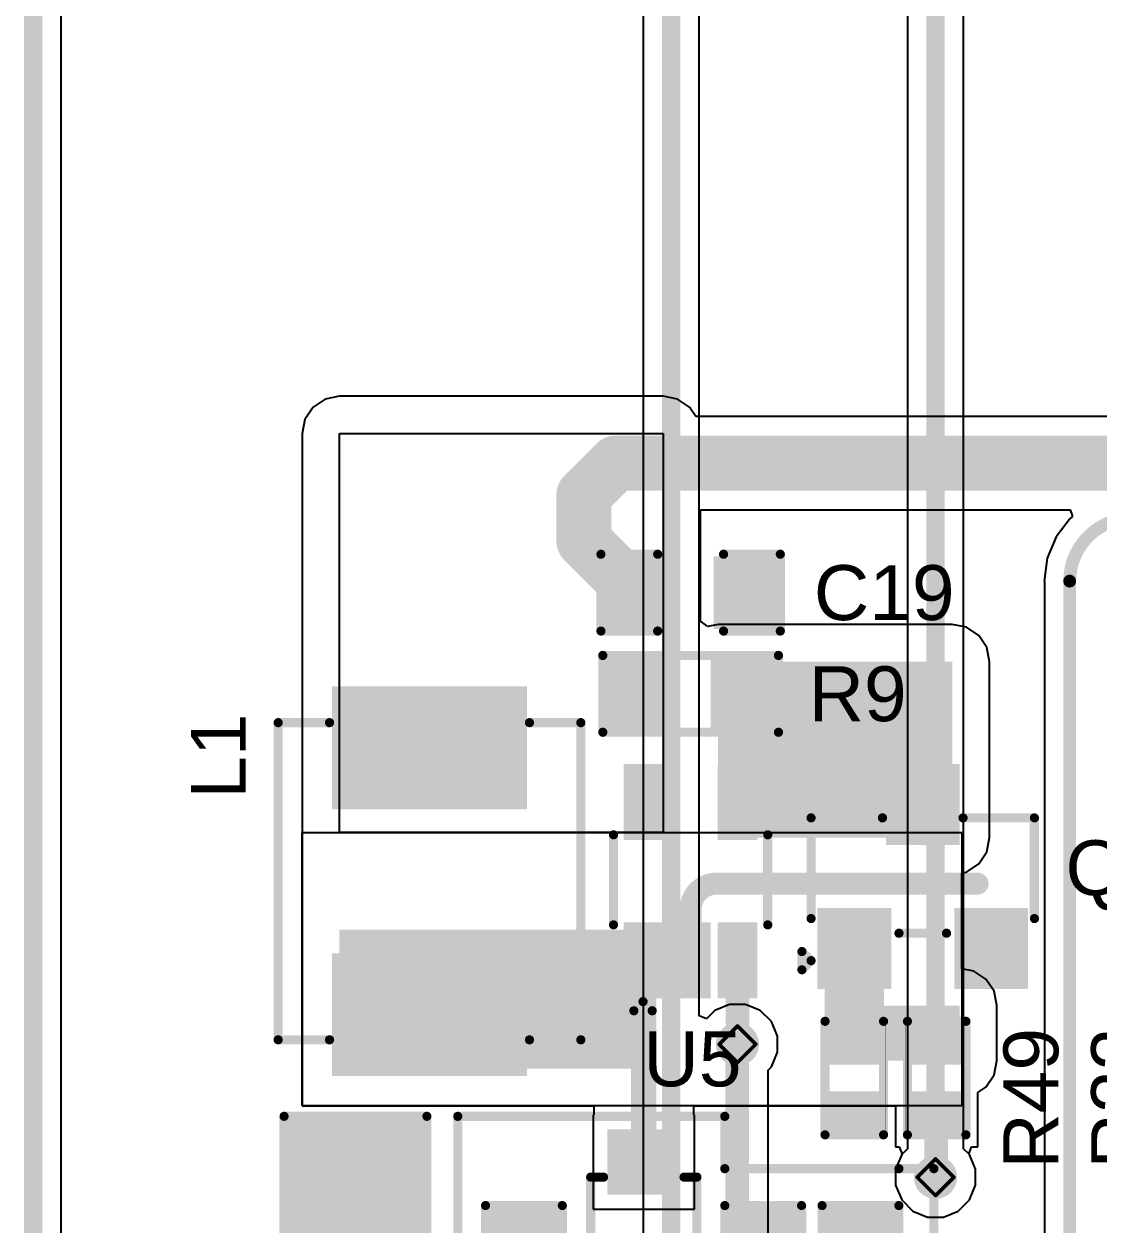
# Model space of a CAD drawing. Header units: inches. Extents: x -14 to 270, y -5 to 115.
# Drawn here: x -4.1 to 10.81, y 7.16 to 23.82 of the extents above; entities that cross this region are included whole.
import ezdxf

# ---------------------------------------------------------------- set-up
doc = ezdxf.new("R2010")
doc.units = ezdxf.units.IN
for name, color, linetype in [('Board Outline', 216, 'Continuous'), ('Bottom Layer', 5, 'Continuous'), ('Drill Drawing', 1, 'Continuous'), ('Top Layer', 1, 'Continuous'), ('Top Overlay', 2, 'Continuous'), ('Top Paste', 8, 'Continuous'), ('Top Solder', 216, 'Continuous'), ('Via Holes', 16, 'Continuous')]:
    doc.layers.add(name, color=color, linetype=linetype)
doc.styles.add('Arial', font='', dxfattribs={"height": 0.2})
doc.styles.get('Arial').set_extended_font_data('Arial')

# ---------------------------------------------------------------- blocks, each defined once
blk = doc.blocks.new('SC70_5_9')
at = {"layer": 'Top Layer'}
for points in [[(-1.525, 0.825), (-0.675, 0.825), (-0.675, 0.475), (-1.525, 0.475)], [(0.675, 0.825), (1.525, 0.825), (1.525, 0.475), (0.675, 0.475)], [(-1.525, 0.175), (-0.675, 0.175), (-0.675, -0.175), (-1.525, -0.175)], [(-1.525, -0.475), (-0.675, -0.475), (-0.675, -0.825), (-1.525, -0.825)], [(0.675, -0.475), (1.525, -0.475), (1.525, -0.825), (0.675, -0.825)]]:
    blk.add_hatch(color=1, dxfattribs=at).paths.add_polyline_path(points)
at = {"layer": 'Top Paste'}
for points in [[(-1.525, 0.825), (-0.675, 0.825), (-0.675, 0.475), (-1.525, 0.475)], [(0.675, 0.825), (1.525, 0.825), (1.525, 0.475), (0.675, 0.475)], [(-1.525, 0.175), (-0.675, 0.175), (-0.675, -0.175), (-1.525, -0.175)], [(-1.525, -0.475), (-0.675, -0.475), (-0.675, -0.825), (-1.525, -0.825)], [(0.675, -0.475), (1.525, -0.475), (1.525, -0.825), (0.675, -0.825)]]:
    blk.add_hatch(color=8, dxfattribs=at).paths.add_polyline_path(points)
at = {"layer": 'Top Solder'}
for points in [[(-1.627, 0.927), (-0.573, 0.927), (-0.573, 0.373), (-1.627, 0.373)], [(0.573, 0.927), (1.627, 0.927), (1.627, 0.373), (0.573, 0.373)], [(-1.627, 0.277), (-0.573, 0.277), (-0.573, -0.277), (-1.627, -0.277)], [(-1.627, -0.373), (-0.573, -0.373), (-0.573, -0.927), (-1.627, -0.927)], [(0.573, -0.373), (1.627, -0.373), (1.627, -0.927), (0.573, -0.927)]]:
    blk.add_hatch(color=216, dxfattribs=at).paths.add_polyline_path(points)
at = {"layer": 'Top Overlay'}
for points in [[(-0.606, 1.07, 0.127, 0.127, 0), (0.644, 1.07, 0.127, 0.127, 0)], [(-1.798, 0.787, 0.127, 0.127, 0), (-1.671, 0.66, 0.127, 0.127, 0)], [(-1.798, 0.787, 0.127, 0.127, 0), (-1.798, 0.533, 0.127, 0.127, 0)], [(-1.671, 0.66, 0.127, 0.127, 0), (-1.798, 0.533, 0.127, 0.127, 0)], [(-0.606, -1.07, 0.127, 0.127, 0), (0.644, -1.07, 0.127, 0.127, 0)]]:
    blk.add_lwpolyline(points, format="xyseb", dxfattribs=at)
for points in [[(-0.638, 1.07, 0.0635, 0.0635, 1), (-0.575, 1.07, 0.0635, 0.0635, 1)], [(0.612, 1.07, 0.0635, 0.0635, 1), (0.675, 1.07, 0.0635, 0.0635, 1)], [(-1.83, 0.787, 0.0635, 0.0635, 1), (-1.766, 0.787, 0.0635, 0.0635, 1)], [(-1.83, 0.787, 0.0635, 0.0635, 1), (-1.766, 0.787, 0.0635, 0.0635, 1)], [(-1.703, 0.66, 0.0635, 0.0635, 1), (-1.639, 0.66, 0.0635, 0.0635, 1)], [(-1.703, 0.66, 0.0635, 0.0635, 1), (-1.639, 0.66, 0.0635, 0.0635, 1)], [(-1.83, 0.533, 0.0635, 0.0635, 1), (-1.766, 0.533, 0.0635, 0.0635, 1)], [(-1.83, 0.533, 0.0635, 0.0635, 1), (-1.766, 0.533, 0.0635, 0.0635, 1)], [(-0.638, -1.07, 0.0635, 0.0635, 1), (-0.575, -1.07, 0.0635, 0.0635, 1)], [(0.612, -1.07, 0.0635, 0.0635, 1), (0.675, -1.07, 0.0635, 0.0635, 1)]]:
    blk.add_lwpolyline(points, format="xyseb", close=True, dxfattribs=at)
blk = doc.blocks.new('R___0402_13')
at = {"layer": 'Top Layer'}
for points in [[(-0.699, -0.318), (-0.699, 0.318), (-0.241, 0.318), (-0.241, -0.318)], [(0.241, -0.318), (0.241, 0.318), (0.698, 0.318), (0.698, -0.318)]]:
    blk.add_hatch(color=1, dxfattribs=at).paths.add_polyline_path(points)
at = {"layer": 'Top Paste'}
for points in [[(-0.699, -0.318), (-0.699, 0.318), (-0.241, 0.318), (-0.241, -0.318)], [(0.241, -0.318), (0.241, 0.318), (0.698, 0.318), (0.698, -0.318)]]:
    blk.add_hatch(color=8, dxfattribs=at).paths.add_polyline_path(points)
at = {"layer": 'Top Solder'}
for points in [[(-0.754, -0.373), (-0.754, 0.373), (-0.186, 0.373), (-0.186, -0.373)], [(0.186, -0.373), (0.186, 0.373), (0.753, 0.373), (0.753, -0.373)]]:
    blk.add_hatch(color=216, dxfattribs=at).paths.add_polyline_path(points)
at = {"layer": 'Top Overlay'}
for points in [[(-0.787, 0.406, 0.127, 0.127, 0), (-0.787, -0.406, 0.127, 0.127, 0)], [(-0.787, 0.406, 0.127, 0.127, 0), (0.787, 0.406, 0.127, 0.127, 0)], [(0.787, 0.406, 0.127, 0.127, 0), (0.787, -0.406, 0.127, 0.127, 0)], [(0.787, -0.406, 0.127, 0.127, 0), (-0.787, -0.406, 0.127, 0.127, 0)], [(-0.813, -0.432, 0.00323, 0.00323, 0), (0.813, -0.432, 0.00323, 0.00323, 0)]]:
    blk.add_lwpolyline(points, format="xyseb", dxfattribs=at)
for points in [[(-0.819, 0.406, 0.0635, 0.0635, 1), (-0.756, 0.406, 0.0635, 0.0635, 1)], [(-0.819, 0.406, 0.0635, 0.0635, 1), (-0.756, 0.406, 0.0635, 0.0635, 1)], [(0.756, 0.406, 0.0635, 0.0635, 1), (0.819, 0.406, 0.0635, 0.0635, 1)], [(0.756, 0.406, 0.0635, 0.0635, 1), (0.819, 0.406, 0.0635, 0.0635, 1)], [(-0.819, -0.406, 0.0635, 0.0635, 1), (-0.756, -0.406, 0.0635, 0.0635, 1)], [(-0.819, -0.406, 0.0635, 0.0635, 1), (-0.756, -0.406, 0.0635, 0.0635, 1)], [(-0.814, -0.432, 0.00161, 0.00161, 1), (-0.812, -0.432, 0.00161, 0.00161, 1)], [(0.756, -0.406, 0.0635, 0.0635, 1), (0.819, -0.406, 0.0635, 0.0635, 1)], [(0.756, -0.406, 0.0635, 0.0635, 1), (0.819, -0.406, 0.0635, 0.0635, 1)], [(0.812, -0.432, 0.00161, 0.00161, 1), (0.814, -0.432, 0.00161, 0.00161, 1)]]:
    blk.add_lwpolyline(points, format="xyseb", close=True, dxfattribs=at)
blk = doc.blocks.new('MWSA0402S_4R7MT_33')
at = {"layer": 'Top Layer'}
for points in [[(-2.6, 1.25), (-1.1, 1.25), (-1.1, -1.25), (-2.6, -1.25)], [(1.1, 1.25), (2.6, 1.25), (2.6, -1.25), (1.1, -1.25)]]:
    blk.add_hatch(color=1, dxfattribs=at).paths.add_polyline_path(points)
at = {"layer": 'Top Paste'}
for points in [[(-2.6, 1.25), (-1.1, 1.25), (-1.1, -1.25), (-2.6, -1.25)], [(1.1, 1.25), (2.6, 1.25), (2.6, -1.25), (1.1, -1.25)]]:
    blk.add_hatch(color=8, dxfattribs=at).paths.add_polyline_path(points)
at = {"layer": 'Top Solder'}
for points in [[(-2.702, 1.352), (-0.998, 1.352), (-0.998, -1.352), (-2.702, -1.352)], [(0.998, 1.352), (2.702, 1.352), (2.702, -1.352), (0.998, -1.352)]]:
    blk.add_hatch(color=216, dxfattribs=at).paths.add_polyline_path(points)
at = {"layer": 'Top Overlay'}
for points in [[(-2.2, 1.387, 0.127, 0.127, 0), (-2.2, 2.1, 0.127, 0.127, 0)], [(2.2, 2.1, 0.127, 0.127, 0), (-2.2, 2.1, 0.127, 0.127, 0)], [(2.2, 1.387, 0.127, 0.127, 0), (2.2, 2.1, 0.127, 0.127, 0)], [(-2.2, -2.1, 0.127, 0.127, 0), (-2.2, -1.387, 0.127, 0.127, 0)], [(2.2, -2.1, 0.127, 0.127, 0), (2.2, -1.387, 0.127, 0.127, 0)], [(2.2, -2.1, 0.127, 0.127, 0), (-2.2, -2.1, 0.127, 0.127, 0)]]:
    blk.add_lwpolyline(points, format="xyseb", dxfattribs=at)
for points in [[(-2.232, 2.1, 0.0635, 0.0635, 1), (-2.168, 2.1, 0.0635, 0.0635, 1)], [(-2.232, 2.1, 0.0635, 0.0635, 1), (-2.168, 2.1, 0.0635, 0.0635, 1)], [(2.168, 2.1, 0.0635, 0.0635, 1), (2.232, 2.1, 0.0635, 0.0635, 1)], [(2.168, 2.1, 0.0635, 0.0635, 1), (2.232, 2.1, 0.0635, 0.0635, 1)], [(-2.232, 1.387, 0.0635, 0.0635, 1), (-2.168, 1.387, 0.0635, 0.0635, 1)], [(2.168, 1.387, 0.0635, 0.0635, 1), (2.232, 1.387, 0.0635, 0.0635, 1)], [(-2.232, -1.387, 0.0635, 0.0635, 1), (-2.168, -1.387, 0.0635, 0.0635, 1)], [(2.168, -1.387, 0.0635, 0.0635, 1), (2.232, -1.387, 0.0635, 0.0635, 1)], [(-2.232, -2.1, 0.0635, 0.0635, 1), (-2.168, -2.1, 0.0635, 0.0635, 1)], [(-2.232, -2.1, 0.0635, 0.0635, 1), (-2.168, -2.1, 0.0635, 0.0635, 1)], [(2.168, -2.1, 0.0635, 0.0635, 1), (2.232, -2.1, 0.0635, 0.0635, 1)], [(2.168, -2.1, 0.0635, 0.0635, 1), (2.232, -2.1, 0.0635, 0.0635, 1)]]:
    blk.add_lwpolyline(points, format="xyseb", close=True, dxfattribs=at)
blk = doc.blocks.new('SOD_323_34')
at = {"layer": 'Top Layer'}
for points in [[(-0.75, -0.45), (-1.55, -0.45), (-1.55, 0.45), (-0.75, 0.45)], [(1.55, -0.45), (0.75, -0.45), (0.75, 0.45), (1.55, 0.45)]]:
    blk.add_hatch(color=1, dxfattribs=at).paths.add_polyline_path(points)
at = {"layer": 'Top Overlay'}
for points in [[(-2.008, 0.483), (-0.916, 0.483), (-0.916, 0.787), (-2.008, 0.787)], [(-2.007, -0.509), (-1.575, -0.509), (-1.575, 0.507), (-2.007, 0.507)], [(-2.008, -0.787), (-0.916, -0.787), (-0.916, -0.483), (-2.008, -0.483)]]:
    blk.add_hatch(color=2, dxfattribs=at).paths.add_polyline_path(points)
at = {"layer": 'Top Paste'}
for points in [[(-0.75, -0.45), (-1.55, -0.45), (-1.55, 0.45), (-0.75, 0.45)], [(1.55, -0.45), (0.75, -0.45), (0.75, 0.45), (1.55, 0.45)]]:
    blk.add_hatch(color=8, dxfattribs=at).paths.add_polyline_path(points)
at = {"layer": 'Top Solder'}
for points in [[(-0.695, -0.505), (-1.605, -0.505), (-1.605, 0.505), (-0.695, 0.505)], [(1.605, -0.505), (0.695, -0.505), (0.695, 0.505), (1.605, 0.505)]]:
    blk.add_hatch(color=216, dxfattribs=at).paths.add_polyline_path(points)
at = {"layer": 'Top Overlay'}
for points in [[(-0.914, 0.737, 0.127, 0.127, 0), (0.94, 0.737, 0.127, 0.127, 0)], [(0.94, 0.737, 0.127, 0.127, 0), (0.94, 0.559, 0.127, 0.127, 0)], [(0.94, -0.559, 0.127, 0.127, 0), (0.94, -0.737, 0.127, 0.127, 0)], [(0.94, -0.737, 0.127, 0.127, 0), (-0.914, -0.737, 0.127, 0.127, 0)]]:
    blk.add_lwpolyline(points, format="xyseb", dxfattribs=at)
for points in [[(-0.946, 0.737, 0.0635, 0.0635, 1), (-0.883, 0.737, 0.0635, 0.0635, 1)], [(0.908, 0.737, 0.0635, 0.0635, 1), (0.972, 0.737, 0.0635, 0.0635, 1)], [(0.908, 0.737, 0.0635, 0.0635, 1), (0.972, 0.737, 0.0635, 0.0635, 1)], [(0.908, 0.559, 0.0635, 0.0635, 1), (0.972, 0.559, 0.0635, 0.0635, 1)], [(0.908, -0.559, 0.0635, 0.0635, 1), (0.972, -0.559, 0.0635, 0.0635, 1)], [(-0.946, -0.737, 0.0635, 0.0635, 1), (-0.883, -0.737, 0.0635, 0.0635, 1)], [(0.908, -0.737, 0.0635, 0.0635, 1), (0.972, -0.737, 0.0635, 0.0635, 1)], [(0.908, -0.737, 0.0635, 0.0635, 1), (0.972, -0.737, 0.0635, 0.0635, 1)]]:
    blk.add_lwpolyline(points, format="xyseb", close=True, dxfattribs=at)
blk = doc.blocks.new('C___0603_41')
at = {"layer": 'Top Layer'}
for points in [[(-0.381, 0.445), (-0.381, -0.445), (-1.143, -0.445), (-1.143, 0.445)], [(1.143, 0.445), (1.143, -0.445), (0.381, -0.445), (0.381, 0.445)]]:
    blk.add_hatch(color=1, dxfattribs=at).paths.add_polyline_path(points)
at = {"layer": 'Top Paste'}
for points in [[(-0.381, 0.445), (-0.381, -0.445), (-1.143, -0.445), (-1.143, 0.445)], [(1.143, 0.445), (1.143, -0.445), (0.381, -0.445), (0.381, 0.445)]]:
    blk.add_hatch(color=8, dxfattribs=at).paths.add_polyline_path(points)
at = {"layer": 'Top Solder'}
for points in [[(-0.321, 0.504), (-0.321, -0.504), (-1.203, -0.504), (-1.203, 0.504)], [(1.203, 0.504), (1.203, -0.504), (0.321, -0.504), (0.321, 0.504)]]:
    blk.add_hatch(color=216, dxfattribs=at).paths.add_polyline_path(points)
at = {"layer": 'Top Overlay'}
for points in [[(-1.245, -0.533, 0.127, 0.127, 0), (-1.245, 0.533, 0.127, 0.127, 0)], [(-0.457, 0.533, 0.127, 0.127, 0), (-1.245, 0.533, 0.127, 0.127, 0)], [(1.245, 0.533, 0.127, 0.127, 0), (0.457, 0.533, 0.127, 0.127, 0)], [(1.245, -0.533, 0.127, 0.127, 0), (1.245, 0.533, 0.127, 0.127, 0)], [(-0.457, -0.533, 0.127, 0.127, 0), (-1.245, -0.533, 0.127, 0.127, 0)], [(1.245, -0.533, 0.127, 0.127, 0), (0.457, -0.533, 0.127, 0.127, 0)]]:
    blk.add_lwpolyline(points, format="xyseb", dxfattribs=at)
for points in [[(-1.276, 0.533, 0.0635, 0.0635, 1), (-1.213, 0.533, 0.0635, 0.0635, 1)], [(-1.276, 0.533, 0.0635, 0.0635, 1), (-1.213, 0.533, 0.0635, 0.0635, 1)], [(-0.489, 0.533, 0.0635, 0.0635, 1), (-0.425, 0.533, 0.0635, 0.0635, 1)], [(0.425, 0.533, 0.0635, 0.0635, 1), (0.489, 0.533, 0.0635, 0.0635, 1)], [(1.213, 0.533, 0.0635, 0.0635, 1), (1.276, 0.533, 0.0635, 0.0635, 1)], [(1.213, 0.533, 0.0635, 0.0635, 1), (1.276, 0.533, 0.0635, 0.0635, 1)], [(-1.276, -0.533, 0.0635, 0.0635, 1), (-1.213, -0.533, 0.0635, 0.0635, 1)], [(-1.276, -0.533, 0.0635, 0.0635, 1), (-1.213, -0.533, 0.0635, 0.0635, 1)], [(-0.489, -0.533, 0.0635, 0.0635, 1), (-0.425, -0.533, 0.0635, 0.0635, 1)], [(0.425, -0.533, 0.0635, 0.0635, 1), (0.489, -0.533, 0.0635, 0.0635, 1)], [(1.213, -0.533, 0.0635, 0.0635, 1), (1.276, -0.533, 0.0635, 0.0635, 1)], [(1.213, -0.533, 0.0635, 0.0635, 1), (1.276, -0.533, 0.0635, 0.0635, 1)]]:
    blk.add_lwpolyline(points, format="xyseb", close=True, dxfattribs=at)
blk = doc.blocks.new('C___0603_42')
at = {"layer": 'Top Layer'}
for points in [[(-0.381, 0.445), (-0.381, -0.445), (-1.143, -0.445), (-1.143, 0.445)], [(1.143, 0.445), (1.143, -0.445), (0.381, -0.445), (0.381, 0.445)]]:
    blk.add_hatch(color=1, dxfattribs=at).paths.add_polyline_path(points)
at = {"layer": 'Top Paste'}
for points in [[(-0.381, 0.445), (-0.381, -0.445), (-1.143, -0.445), (-1.143, 0.445)], [(1.143, 0.445), (1.143, -0.445), (0.381, -0.445), (0.381, 0.445)]]:
    blk.add_hatch(color=8, dxfattribs=at).paths.add_polyline_path(points)
at = {"layer": 'Top Solder'}
for points in [[(-0.321, 0.504), (-0.321, -0.504), (-1.203, -0.504), (-1.203, 0.504)], [(1.203, 0.504), (1.203, -0.504), (0.321, -0.504), (0.321, 0.504)]]:
    blk.add_hatch(color=216, dxfattribs=at).paths.add_polyline_path(points)
at = {"layer": 'Top Overlay'}
for points in [[(-1.245, 0.533, 0.127, 0.127, 0), (-1.245, -0.533, 0.127, 0.127, 0)], [(-0.457, 0.533, 0.127, 0.127, 0), (-1.245, 0.533, 0.127, 0.127, 0)], [(1.245, 0.533, 0.127, 0.127, 0), (0.457, 0.533, 0.127, 0.127, 0)], [(1.245, 0.533, 0.127, 0.127, 0), (1.245, -0.533, 0.127, 0.127, 0)], [(-0.457, -0.533, 0.127, 0.127, 0), (-1.245, -0.533, 0.127, 0.127, 0)], [(1.245, -0.533, 0.127, 0.127, 0), (0.457, -0.533, 0.127, 0.127, 0)]]:
    blk.add_lwpolyline(points, format="xyseb", dxfattribs=at)
for points in [[(-1.276, 0.533, 0.0635, 0.0635, 1), (-1.213, 0.533, 0.0635, 0.0635, 1)], [(-1.276, 0.533, 0.0635, 0.0635, 1), (-1.213, 0.533, 0.0635, 0.0635, 1)], [(-0.489, 0.533, 0.0635, 0.0635, 1), (-0.425, 0.533, 0.0635, 0.0635, 1)], [(0.425, 0.533, 0.0635, 0.0635, 1), (0.489, 0.533, 0.0635, 0.0635, 1)], [(1.213, 0.533, 0.0635, 0.0635, 1), (1.276, 0.533, 0.0635, 0.0635, 1)], [(1.213, 0.533, 0.0635, 0.0635, 1), (1.276, 0.533, 0.0635, 0.0635, 1)], [(-1.276, -0.533, 0.0635, 0.0635, 1), (-1.213, -0.533, 0.0635, 0.0635, 1)], [(-1.276, -0.533, 0.0635, 0.0635, 1), (-1.213, -0.533, 0.0635, 0.0635, 1)], [(-0.489, -0.533, 0.0635, 0.0635, 1), (-0.425, -0.533, 0.0635, 0.0635, 1)], [(0.425, -0.533, 0.0635, 0.0635, 1), (0.489, -0.533, 0.0635, 0.0635, 1)], [(1.213, -0.533, 0.0635, 0.0635, 1), (1.276, -0.533, 0.0635, 0.0635, 1)], [(1.213, -0.533, 0.0635, 0.0635, 1), (1.276, -0.533, 0.0635, 0.0635, 1)]]:
    blk.add_lwpolyline(points, format="xyseb", close=True, dxfattribs=at)
blk = doc.blocks.new('C___0603_43')
at = {"layer": 'Top Layer'}
for points in [[(-0.381, 0.445), (-0.381, -0.445), (-1.143, -0.445), (-1.143, 0.445)], [(1.143, 0.445), (1.143, -0.445), (0.381, -0.445), (0.381, 0.445)]]:
    blk.add_hatch(color=1, dxfattribs=at).paths.add_polyline_path(points)
at = {"layer": 'Top Paste'}
for points in [[(-0.381, 0.445), (-0.381, -0.445), (-1.143, -0.445), (-1.143, 0.445)], [(1.143, 0.445), (1.143, -0.445), (0.381, -0.445), (0.381, 0.445)]]:
    blk.add_hatch(color=8, dxfattribs=at).paths.add_polyline_path(points)
at = {"layer": 'Top Solder'}
for points in [[(-0.321, 0.504), (-0.321, -0.504), (-1.203, -0.504), (-1.203, 0.504)], [(1.203, 0.504), (1.203, -0.504), (0.321, -0.504), (0.321, 0.504)]]:
    blk.add_hatch(color=216, dxfattribs=at).paths.add_polyline_path(points)
at = {"layer": 'Top Overlay'}
for points in [[(-0.457, 0.533, 0.127, 0.127, 0), (-1.245, 0.533, 0.127, 0.127, 0)], [(-1.245, -0.533, 0.127, 0.127, 0), (-1.245, 0.533, 0.127, 0.127, 0)], [(1.245, 0.533, 0.127, 0.127, 0), (0.457, 0.533, 0.127, 0.127, 0)], [(1.245, -0.533, 0.127, 0.127, 0), (1.245, 0.533, 0.127, 0.127, 0)], [(-0.457, -0.533, 0.127, 0.127, 0), (-1.245, -0.533, 0.127, 0.127, 0)], [(1.245, -0.533, 0.127, 0.127, 0), (0.457, -0.533, 0.127, 0.127, 0)]]:
    blk.add_lwpolyline(points, format="xyseb", dxfattribs=at)
for points in [[(-1.276, 0.533, 0.0635, 0.0635, 1), (-1.213, 0.533, 0.0635, 0.0635, 1)], [(-1.276, 0.533, 0.0635, 0.0635, 1), (-1.213, 0.533, 0.0635, 0.0635, 1)], [(-0.489, 0.533, 0.0635, 0.0635, 1), (-0.425, 0.533, 0.0635, 0.0635, 1)], [(0.425, 0.533, 0.0635, 0.0635, 1), (0.489, 0.533, 0.0635, 0.0635, 1)], [(1.213, 0.533, 0.0635, 0.0635, 1), (1.276, 0.533, 0.0635, 0.0635, 1)], [(1.213, 0.533, 0.0635, 0.0635, 1), (1.276, 0.533, 0.0635, 0.0635, 1)], [(-1.276, -0.533, 0.0635, 0.0635, 1), (-1.213, -0.533, 0.0635, 0.0635, 1)], [(-1.276, -0.533, 0.0635, 0.0635, 1), (-1.213, -0.533, 0.0635, 0.0635, 1)], [(-0.489, -0.533, 0.0635, 0.0635, 1), (-0.425, -0.533, 0.0635, 0.0635, 1)], [(0.425, -0.533, 0.0635, 0.0635, 1), (0.489, -0.533, 0.0635, 0.0635, 1)], [(1.213, -0.533, 0.0635, 0.0635, 1), (1.276, -0.533, 0.0635, 0.0635, 1)], [(1.213, -0.533, 0.0635, 0.0635, 1), (1.276, -0.533, 0.0635, 0.0635, 1)]]:
    blk.add_lwpolyline(points, format="xyseb", close=True, dxfattribs=at)
blk = doc.blocks.new('C___0603_44')
at = {"layer": 'Top Layer'}
for points in [[(-0.381, 0.445), (-0.381, -0.445), (-1.143, -0.445), (-1.143, 0.445)], [(1.143, 0.445), (1.143, -0.445), (0.381, -0.445), (0.381, 0.445)]]:
    blk.add_hatch(color=1, dxfattribs=at).paths.add_polyline_path(points)
at = {"layer": 'Top Paste'}
for points in [[(-0.381, 0.445), (-0.381, -0.445), (-1.143, -0.445), (-1.143, 0.445)], [(1.143, 0.445), (1.143, -0.445), (0.381, -0.445), (0.381, 0.445)]]:
    blk.add_hatch(color=8, dxfattribs=at).paths.add_polyline_path(points)
at = {"layer": 'Top Solder'}
for points in [[(-0.321, 0.504), (-0.321, -0.504), (-1.203, -0.504), (-1.203, 0.504)], [(1.203, 0.504), (1.203, -0.504), (0.321, -0.504), (0.321, 0.504)]]:
    blk.add_hatch(color=216, dxfattribs=at).paths.add_polyline_path(points)
at = {"layer": 'Top Overlay'}
for points in [[(-1.245, -0.533, 0.127, 0.127, 0), (-1.245, 0.533, 0.127, 0.127, 0)], [(-0.457, 0.533, 0.127, 0.127, 0), (-1.245, 0.533, 0.127, 0.127, 0)], [(1.245, 0.533, 0.127, 0.127, 0), (0.457, 0.533, 0.127, 0.127, 0)], [(1.245, -0.533, 0.127, 0.127, 0), (1.245, 0.533, 0.127, 0.127, 0)], [(-0.457, -0.533, 0.127, 0.127, 0), (-1.245, -0.533, 0.127, 0.127, 0)], [(1.245, -0.533, 0.127, 0.127, 0), (0.457, -0.533, 0.127, 0.127, 0)]]:
    blk.add_lwpolyline(points, format="xyseb", dxfattribs=at)
for points in [[(-1.276, 0.533, 0.0635, 0.0635, 1), (-1.213, 0.533, 0.0635, 0.0635, 1)], [(-1.276, 0.533, 0.0635, 0.0635, 1), (-1.213, 0.533, 0.0635, 0.0635, 1)], [(-0.489, 0.533, 0.0635, 0.0635, 1), (-0.425, 0.533, 0.0635, 0.0635, 1)], [(0.425, 0.533, 0.0635, 0.0635, 1), (0.489, 0.533, 0.0635, 0.0635, 1)], [(1.213, 0.533, 0.0635, 0.0635, 1), (1.276, 0.533, 0.0635, 0.0635, 1)], [(1.213, 0.533, 0.0635, 0.0635, 1), (1.276, 0.533, 0.0635, 0.0635, 1)], [(-1.276, -0.533, 0.0635, 0.0635, 1), (-1.213, -0.533, 0.0635, 0.0635, 1)], [(-1.276, -0.533, 0.0635, 0.0635, 1), (-1.213, -0.533, 0.0635, 0.0635, 1)], [(-0.489, -0.533, 0.0635, 0.0635, 1), (-0.425, -0.533, 0.0635, 0.0635, 1)], [(0.425, -0.533, 0.0635, 0.0635, 1), (0.489, -0.533, 0.0635, 0.0635, 1)], [(1.213, -0.533, 0.0635, 0.0635, 1), (1.276, -0.533, 0.0635, 0.0635, 1)], [(1.213, -0.533, 0.0635, 0.0635, 1), (1.276, -0.533, 0.0635, 0.0635, 1)]]:
    blk.add_lwpolyline(points, format="xyseb", close=True, dxfattribs=at)
blk = doc.blocks.new('R___0402_46')
at = {"layer": 'Top Layer'}
for points in [[(-0.699, -0.318), (-0.699, 0.317), (-0.241, 0.317), (-0.241, -0.318)], [(0.241, -0.318), (0.241, 0.317), (0.698, 0.317), (0.698, -0.318)]]:
    blk.add_hatch(color=1, dxfattribs=at).paths.add_polyline_path(points)
at = {"layer": 'Top Paste'}
for points in [[(-0.699, -0.318), (-0.699, 0.317), (-0.241, 0.317), (-0.241, -0.318)], [(0.241, -0.318), (0.241, 0.317), (0.698, 0.317), (0.698, -0.318)]]:
    blk.add_hatch(color=8, dxfattribs=at).paths.add_polyline_path(points)
at = {"layer": 'Top Solder'}
for points in [[(-0.754, -0.373), (-0.754, 0.373), (-0.186, 0.373), (-0.186, -0.373)], [(0.186, -0.373), (0.186, 0.373), (0.753, 0.373), (0.753, -0.373)]]:
    blk.add_hatch(color=216, dxfattribs=at).paths.add_polyline_path(points)
at = {"layer": 'Top Overlay'}
for points in [[(-0.787, -0.406, 0.127, 0.127, 0), (-0.787, 0.406, 0.127, 0.127, 0)], [(0.787, 0.406, 0.127, 0.127, 0), (-0.787, 0.406, 0.127, 0.127, 0)], [(0.787, -0.406, 0.127, 0.127, 0), (0.787, 0.406, 0.127, 0.127, 0)], [(-0.787, -0.406, 0.127, 0.127, 0), (0.787, -0.406, 0.127, 0.127, 0)], [(0.813, -0.432, 0.00323, 0.00323, 0), (-0.813, -0.432, 0.00323, 0.00323, 0)]]:
    blk.add_lwpolyline(points, format="xyseb", dxfattribs=at)
for points in [[(-0.819, 0.406, 0.0635, 0.0635, 1), (-0.756, 0.406, 0.0635, 0.0635, 1)], [(-0.819, 0.406, 0.0635, 0.0635, 1), (-0.756, 0.406, 0.0635, 0.0635, 1)], [(0.756, 0.406, 0.0635, 0.0635, 1), (0.819, 0.406, 0.0635, 0.0635, 1)], [(0.756, 0.406, 0.0635, 0.0635, 1), (0.819, 0.406, 0.0635, 0.0635, 1)], [(-0.819, -0.406, 0.0635, 0.0635, 1), (-0.756, -0.406, 0.0635, 0.0635, 1)], [(-0.819, -0.406, 0.0635, 0.0635, 1), (-0.756, -0.406, 0.0635, 0.0635, 1)], [(-0.814, -0.432, 0.00161, 0.00161, 1), (-0.812, -0.432, 0.00161, 0.00161, 1)], [(0.756, -0.406, 0.0635, 0.0635, 1), (0.819, -0.406, 0.0635, 0.0635, 1)], [(0.756, -0.406, 0.0635, 0.0635, 1), (0.819, -0.406, 0.0635, 0.0635, 1)], [(0.812, -0.432, 0.00161, 0.00161, 1), (0.814, -0.432, 0.00161, 0.00161, 1)]]:
    blk.add_lwpolyline(points, format="xyseb", close=True, dxfattribs=at)
blk = doc.blocks.new('R___1206_77')
at = {"layer": 'Top Layer'}
for points in [[(-2.032, 0.889), (-0.508, 0.889), (-0.508, -0.889), (-2.032, -0.889)], [(0.508, 0.889), (2.032, 0.889), (2.032, -0.889), (0.508, -0.889)]]:
    blk.add_hatch(color=1, dxfattribs=at).paths.add_polyline_path(points)
at = {"layer": 'Top Paste'}
for points in [[(-2.032, 0.889), (-0.508, 0.889), (-0.508, -0.889), (-2.032, -0.889)], [(0.508, 0.889), (2.032, 0.889), (2.032, -0.889), (0.508, -0.889)]]:
    blk.add_hatch(color=8, dxfattribs=at).paths.add_polyline_path(points)
at = {"layer": 'Top Solder'}
for points in [[(-2.134, 0.991), (-0.406, 0.991), (-0.406, -0.991), (-2.134, -0.991)], [(0.406, 0.991), (2.134, 0.991), (2.134, -0.991), (0.406, -0.991)]]:
    blk.add_hatch(color=216, dxfattribs=at).paths.add_polyline_path(points)
at = {"layer": 'Top Overlay'}
for points in [[(2.134, 0.991, 0.127, 0.127, 0), (-2.134, 0.991, 0.127, 0.127, 0)], [(-2.134, -0.991, 0.127, 0.127, 0), (-2.134, 0.991, 0.127, 0.127, 0)], [(2.134, -0.991, 0.127, 0.127, 0), (2.134, 0.991, 0.127, 0.127, 0)], [(2.134, -0.991, 0.127, 0.127, 0), (-2.134, -0.991, 0.127, 0.127, 0)]]:
    blk.add_lwpolyline(points, format="xyseb", dxfattribs=at)
for points in [[(-2.165, 0.991, 0.0635, 0.0635, 1), (-2.102, 0.991, 0.0635, 0.0635, 1)], [(-2.165, 0.991, 0.0635, 0.0635, 1), (-2.102, 0.991, 0.0635, 0.0635, 1)], [(2.102, 0.991, 0.0635, 0.0635, 1), (2.165, 0.991, 0.0635, 0.0635, 1)], [(2.102, 0.991, 0.0635, 0.0635, 1), (2.165, 0.991, 0.0635, 0.0635, 1)], [(-2.165, -0.991, 0.0635, 0.0635, 1), (-2.102, -0.991, 0.0635, 0.0635, 1)], [(-2.165, -0.991, 0.0635, 0.0635, 1), (-2.102, -0.991, 0.0635, 0.0635, 1)], [(2.102, -0.991, 0.0635, 0.0635, 1), (2.165, -0.991, 0.0635, 0.0635, 1)], [(2.102, -0.991, 0.0635, 0.0635, 1), (2.165, -0.991, 0.0635, 0.0635, 1)]]:
    blk.add_lwpolyline(points, format="xyseb", close=True, dxfattribs=at)
blk = doc.blocks.new('R___0603_78')
at = {"layer": 'Top Layer'}
for points in [[(-0.381, 0.445), (-0.381, -0.445), (-1.143, -0.445), (-1.143, 0.445)], [(1.143, 0.445), (1.143, -0.445), (0.381, -0.445), (0.381, 0.445)]]:
    blk.add_hatch(color=1, dxfattribs=at).paths.add_polyline_path(points)
at = {"layer": 'Top Paste'}
for points in [[(-0.381, 0.445), (-0.381, -0.445), (-1.143, -0.445), (-1.143, 0.445)], [(1.143, 0.445), (1.143, -0.445), (0.381, -0.445), (0.381, 0.445)]]:
    blk.add_hatch(color=8, dxfattribs=at).paths.add_polyline_path(points)
at = {"layer": 'Top Solder'}
for points in [[(-0.279, 0.546), (-0.279, -0.546), (-1.245, -0.546), (-1.245, 0.546)], [(1.245, 0.546), (1.245, -0.546), (0.279, -0.546), (0.279, 0.546)]]:
    blk.add_hatch(color=216, dxfattribs=at).paths.add_polyline_path(points)
at = {"layer": 'Top Overlay'}
for points in [[(-1.219, 0.533, 0.127, 0.127, 0), (-1.219, -0.533, 0.127, 0.127, 0)], [(1.219, 0.533, 0.127, 0.127, 0), (-1.219, 0.533, 0.127, 0.127, 0)], [(1.219, 0.533, 0.127, 0.127, 0), (1.219, -0.533, 0.127, 0.127, 0)], [(1.219, -0.533, 0.127, 0.127, 0), (-1.219, -0.533, 0.127, 0.127, 0)]]:
    blk.add_lwpolyline(points, format="xyseb", dxfattribs=at)
for points in [[(-1.251, 0.533, 0.0635, 0.0635, 1), (-1.187, 0.533, 0.0635, 0.0635, 1)], [(-1.251, 0.533, 0.0635, 0.0635, 1), (-1.187, 0.533, 0.0635, 0.0635, 1)], [(1.187, 0.533, 0.0635, 0.0635, 1), (1.251, 0.533, 0.0635, 0.0635, 1)], [(1.187, 0.533, 0.0635, 0.0635, 1), (1.251, 0.533, 0.0635, 0.0635, 1)], [(-1.251, -0.533, 0.0635, 0.0635, 1), (-1.187, -0.533, 0.0635, 0.0635, 1)], [(-1.251, -0.533, 0.0635, 0.0635, 1), (-1.187, -0.533, 0.0635, 0.0635, 1)], [(1.187, -0.533, 0.0635, 0.0635, 1), (1.251, -0.533, 0.0635, 0.0635, 1)], [(1.187, -0.533, 0.0635, 0.0635, 1), (1.251, -0.533, 0.0635, 0.0635, 1)]]:
    blk.add_lwpolyline(points, format="xyseb", close=True, dxfattribs=at)
blk = doc.blocks.new('S___23_88')
at = {"layer": 'Top Layer'}
for points in [[(-0.41, 1.46), (0.41, 1.46), (0.41, 0.54), (-0.41, 0.54)], [(-1.36, -0.54), (-0.54, -0.54), (-0.54, -1.46), (-1.36, -1.46)], [(0.54, -0.54), (1.36, -0.54), (1.36, -1.46), (0.54, -1.46)]]:
    blk.add_hatch(color=1, dxfattribs=at).paths.add_polyline_path(points)
at = {"layer": 'Top Paste'}
for points in [[(-0.41, 1.46), (0.41, 1.46), (0.41, 0.54), (-0.41, 0.54)], [(-1.36, -0.54), (-0.54, -0.54), (-0.54, -1.46), (-1.36, -1.46)], [(0.54, -0.54), (1.36, -0.54), (1.36, -1.46), (0.54, -1.46)]]:
    blk.add_hatch(color=8, dxfattribs=at).paths.add_polyline_path(points)
at = {"layer": 'Top Solder'}
for points in [[(-0.512, 1.562), (0.512, 1.562), (0.512, 0.438), (-0.512, 0.438)], [(-1.462, -0.438), (-0.438, -0.438), (-0.438, -1.562), (-1.462, -1.562)], [(0.438, -0.438), (1.462, -0.438), (1.462, -1.562), (0.438, -1.562)]]:
    blk.add_hatch(color=216, dxfattribs=at).paths.add_polyline_path(points)
at = {"layer": 'Top Overlay'}
for points in [[(-1.549, 0.813, 0.127, 0.127, 0), (-0.559, 0.813, 0.127, 0.127, 0)], [(-1.549, -0.584, 0.127, 0.127, 0), (-1.549, 0.813, 0.127, 0.127, 0)], [(0.559, 0.813, 0.127, 0.127, 0), (1.549, 0.813, 0.127, 0.127, 0)], [(1.549, -0.584, 0.127, 0.127, 0), (1.549, 0.813, 0.127, 0.127, 0)], [(-0.33, -0.787, 0.127, 0.127, 0), (0.33, -0.787, 0.127, 0.127, 0)], [(-1.676, -1.295, 0.127, 0.127, 0), (-1.676, -1.041, 0.127, 0.127, 0)], [(-1.676, -1.041, 0.127, 0.127, 0), (-1.549, -1.168, 0.127, 0.127, 0)], [(-1.676, -1.295, 0.127, 0.127, 0), (-1.549, -1.168, 0.127, 0.127, 0)]]:
    blk.add_lwpolyline(points, format="xyseb", dxfattribs=at)
for points in [[(-1.581, 0.813, 0.0635, 0.0635, 1), (-1.518, 0.813, 0.0635, 0.0635, 1)], [(-1.581, 0.813, 0.0635, 0.0635, 1), (-1.518, 0.813, 0.0635, 0.0635, 1)], [(-0.591, 0.813, 0.0635, 0.0635, 1), (-0.527, 0.813, 0.0635, 0.0635, 1)], [(0.527, 0.813, 0.0635, 0.0635, 1), (0.591, 0.813, 0.0635, 0.0635, 1)], [(1.518, 0.813, 0.0635, 0.0635, 1), (1.581, 0.813, 0.0635, 0.0635, 1)], [(1.518, 0.813, 0.0635, 0.0635, 1), (1.581, 0.813, 0.0635, 0.0635, 1)], [(-1.581, -0.584, 0.0635, 0.0635, 1), (-1.518, -0.584, 0.0635, 0.0635, 1)], [(1.518, -0.584, 0.0635, 0.0635, 1), (1.581, -0.584, 0.0635, 0.0635, 1)], [(-0.362, -0.787, 0.0635, 0.0635, 1), (-0.298, -0.787, 0.0635, 0.0635, 1)], [(0.298, -0.787, 0.0635, 0.0635, 1), (0.362, -0.787, 0.0635, 0.0635, 1)], [(-1.708, -1.041, 0.0635, 0.0635, 1), (-1.645, -1.041, 0.0635, 0.0635, 1)], [(-1.708, -1.041, 0.0635, 0.0635, 1), (-1.645, -1.041, 0.0635, 0.0635, 1)], [(-1.581, -1.168, 0.0635, 0.0635, 1), (-1.518, -1.168, 0.0635, 0.0635, 1)], [(-1.581, -1.168, 0.0635, 0.0635, 1), (-1.518, -1.168, 0.0635, 0.0635, 1)], [(-1.708, -1.295, 0.0635, 0.0635, 1), (-1.645, -1.295, 0.0635, 0.0635, 1)], [(-1.708, -1.295, 0.0635, 0.0635, 1), (-1.645, -1.295, 0.0635, 0.0635, 1)]]:
    blk.add_lwpolyline(points, format="xyseb", close=True, dxfattribs=at)

msp = doc.modelspace()

# ---------------------------------------------------------------- hatches: boundary and pattern name
at = {"layer": 'Bottom Layer'}
h = msp.add_hatch(color=5, dxfattribs=at)
edge = h.paths.add_edge_path()
edge.add_arc((5.798, 9.664), 0.3, 0, 360)
h = msp.add_hatch(color=5, dxfattribs=at)
edge = h.paths.add_edge_path()
edge.add_arc((8.546, 7.819), 0.3, 0, 360)
at = {"layer": 'Top Layer'}
for points in [[(5.529, 12.532), (8.779, 12.532), (8.779, 14.971), (5.529, 14.971)], [(7.009, 9.436), (7.829, 9.436), (7.829, 11.452), (7.009, 11.452)], [(0.275, 9.326), (4.673, 9.326), (4.673, 11.252), (0.275, 11.252)], [(4.323, 8.031), (4.673, 8.031), (4.673, 11.252), (4.323, 11.252)], [(7.102, 9.436), (8.88, 9.436), (8.88, 10.2), (7.102, 10.2)]]:
    msp.add_hatch(color=1, dxfattribs=at).paths.add_polyline_path(points)
h = msp.add_hatch(color=1, dxfattribs=at)
edge = h.paths.add_edge_path()
edge.add_arc((5.798, 9.664), 0.3, 0, 360)
h = msp.add_hatch(color=1, dxfattribs=at)
edge = h.paths.add_edge_path()
edge.add_arc((8.546, 7.819), 0.3, 0, 360)
at = {"layer": 'Via Holes'}
h = msp.add_hatch(color=7, dxfattribs=at)
edge = h.paths.add_edge_path()
edge.add_arc((5.798, 9.664), 0.15, 0, 360)
h = msp.add_hatch(color=7, dxfattribs=at)
edge = h.paths.add_edge_path()
edge.add_arc((8.546, 7.819), 0.15, 0, 360)

# ---------------------------------------------------------------- linework, layer by layer
at = {"layer": 'Board Outline'}
msp.add_lwpolyline([(-3.974, 52.622, 0.254, 0.254, 0), (-3.974, -1.05, 0.254, 0.254, 0)], format="xyseb", dxfattribs=at)
at = {"layer": 'Bottom Layer'}
for p, q in [((-3.586, -1.05), (-3.586, 52.562)), ((4.488, 41.297), (4.488, 0.813)), ((5.265, 10.059), (5.265, 41.297)), ((8.158, 40.648), (8.158, 8.214)), ((8.935, 8.214), (8.935, 40.648)), ((5.688, 10.218), (5.484, 10.134)), ((5.908, 10.218), (5.688, 10.218)), ((6.112, 10.134), (5.908, 10.218)), ((5.367, 10.017), (5.265, 10.059)), ((5.484, 10.134), (5.367, 10.017)), ((6.268, 9.978), (6.112, 10.134)), ((6.352, 9.775), (6.268, 9.978)), ((6.352, 9.554), (6.352, 9.775)), ((6.268, 9.351), (6.352, 9.554)), ((6.222, 9.305), (6.268, 9.351)), ((6.222, 3.045), (6.222, 9.305)), ((8.158, 8.214), (8.077, 8.133)), ((9.016, 8.133), (8.935, 8.214)), ((8.077, 8.133), (7.992, 7.93)), ((9.1, 7.93), (9.016, 8.133)), ((7.992, 7.93), (7.992, 7.709)), ((9.1, 7.709), (9.1, 7.93)), ((7.992, 7.709), (8.077, 7.506)), ((9.016, 7.506), (9.1, 7.709)), ((8.077, 7.506), (8.232, 7.35)), ((8.86, 7.35), (9.016, 7.506)), ((8.232, 7.35), (8.436, 7.265)), ((8.656, 7.265), (8.86, 7.35)), ((8.436, 7.265), (8.656, 7.265))]:
    msp.add_line(p, q, dxfattribs=at)
for points in [[(4.877, 0.813, 0.254, 0.254, 0), (4.877, 41.297, 0.254, 0.254, 0)], [(8.546, 7.819, 0.254, 0.254, 0), (8.546, 40.648, 0.254, 0.254, 0)], [(5.795, 9.661, 0.33, 0.33, 0), (5.798, 9.664, 0.33, 0.33, 0)], [(5.795, 2.696, 0.33, 0.33, 0), (5.795, 9.661, 0.33, 0.33, 0)]]:
    msp.add_lwpolyline(points, format="xyseb", dxfattribs=at)
for points in [[(5.712, 9.661, 0.165, 0.165, 1), (5.877, 9.661, 0.165, 0.165, 1)], [(5.712, 9.661, 0.165, 0.165, 1), (5.877, 9.661, 0.165, 0.165, 1)], [(5.716, 9.664, 0.165, 0.165, 1), (5.881, 9.664, 0.165, 0.165, 1)], [(8.483, 7.819, 0.127, 0.127, 1), (8.61, 7.819, 0.127, 0.127, 1)]]:
    msp.add_lwpolyline(points, format="xyseb", close=True, dxfattribs=at)
at = {"layer": 'Drill Drawing'}
for points in [[(5.544, 9.664, 0.0508, 0.0508, 0), (5.798, 9.918, 0.0508, 0.0508, 0)], [(5.798, 9.918, 0.0508, 0.0508, 0), (6.052, 9.664, 0.0508, 0.0508, 0)], [(5.544, 9.664, 0.0508, 0.0508, 0), (5.798, 9.41, 0.0508, 0.0508, 0)], [(5.798, 9.41, 0.0508, 0.0508, 0), (6.052, 9.664, 0.0508, 0.0508, 0)], [(8.292, 7.819, 0.0508, 0.0508, 0), (8.546, 8.073, 0.0508, 0.0508, 0)], [(8.546, 8.073, 0.0508, 0.0508, 0), (8.8, 7.819, 0.0508, 0.0508, 0)], [(8.292, 7.819, 0.0508, 0.0508, 0), (8.546, 7.565, 0.0508, 0.0508, 0)], [(8.546, 7.565, 0.0508, 0.0508, 0), (8.8, 7.819, 0.0508, 0.0508, 0)]]:
    msp.add_lwpolyline(points, format="xyseb", dxfattribs=at)
for points in [[(5.786, 9.918, 0.0254, 0.0254, 1), (5.811, 9.918, 0.0254, 0.0254, 1)], [(5.786, 9.918, 0.0254, 0.0254, 1), (5.811, 9.918, 0.0254, 0.0254, 1)], [(5.532, 9.664, 0.0254, 0.0254, 1), (5.557, 9.664, 0.0254, 0.0254, 1)], [(5.532, 9.664, 0.0254, 0.0254, 1), (5.557, 9.664, 0.0254, 0.0254, 1)], [(6.04, 9.664, 0.0254, 0.0254, 1), (6.065, 9.664, 0.0254, 0.0254, 1)], [(6.04, 9.664, 0.0254, 0.0254, 1), (6.065, 9.664, 0.0254, 0.0254, 1)], [(5.786, 9.41, 0.0254, 0.0254, 1), (5.811, 9.41, 0.0254, 0.0254, 1)], [(5.786, 9.41, 0.0254, 0.0254, 1), (5.811, 9.41, 0.0254, 0.0254, 1)], [(8.533, 8.073, 0.0254, 0.0254, 1), (8.559, 8.073, 0.0254, 0.0254, 1)], [(8.533, 8.073, 0.0254, 0.0254, 1), (8.559, 8.073, 0.0254, 0.0254, 1)], [(8.279, 7.819, 0.0254, 0.0254, 1), (8.305, 7.819, 0.0254, 0.0254, 1)], [(8.279, 7.819, 0.0254, 0.0254, 1), (8.305, 7.819, 0.0254, 0.0254, 1)], [(8.787, 7.819, 0.0254, 0.0254, 1), (8.813, 7.819, 0.0254, 0.0254, 1)], [(8.787, 7.819, 0.0254, 0.0254, 1), (8.813, 7.819, 0.0254, 0.0254, 1)], [(8.533, 7.565, 0.0254, 0.0254, 1), (8.559, 7.565, 0.0254, 0.0254, 1)], [(8.533, 7.565, 0.0254, 0.0254, 1), (8.559, 7.565, 0.0254, 0.0254, 1)]]:
    msp.add_lwpolyline(points, format="xyseb", close=True, dxfattribs=at)
at = {"layer": 'Top Layer'}
for p, q in [((-3.586, -1.05), (-3.586, 52.562)), ((-0.091, 18.502), (-0.203, 18.334)), ((0.077, 18.614), (-0.091, 18.502)), ((0.275, 18.654), (0.077, 18.614)), ((4.767, 18.654), (0.275, 18.654)), ((4.965, 18.614), (4.767, 18.654)), ((5.133, 18.502), (4.965, 18.614)), ((5.218, 18.376), (5.133, 18.502)), ((-0.203, 18.334), (-0.243, 18.136)), ((39.284, 18.376), (5.218, 18.376)), ((-0.243, 18.136), (-0.243, 12.602)), ((0.275, 12.602), (0.275, 18.136)), ((0.275, 18.136), (4.767, 18.136)), ((4.767, 18.136), (4.767, 12.602)), ((5.285, 15.532), (5.285, 17.081)), ((5.285, 17.081), (10.416, 17.081)), ((10.416, 17.081), (10.448, 16.985)), ((10.414, 16.958), (10.219, 16.704)), ((10.448, 16.985), (10.414, 16.958)), ((10.219, 16.704), (10.096, 16.408)), ((10.096, 16.408), (10.054, 16.09)), ((10.054, 16.09), (10.058, 16.09)), ((10.058, 16.09), (10.058, 5.074)), ((5.387, 15.46), (5.285, 15.532)), ((5.529, 15.489), (5.387, 15.46)), ((8.779, 15.489), (5.529, 15.489)), ((8.978, 15.449), (8.779, 15.489)), ((9.146, 15.337), (8.978, 15.449)), ((9.258, 15.169), (9.146, 15.337)), ((9.297, 14.971), (9.258, 15.169)), ((9.297, 12.532), (9.297, 14.971)), ((-0.243, 8.808), (-0.243, 12.602)), ((-0.243, 12.602), (8.909, 12.602)), ((-0.243, 12.602), (-0.243, 11.252)), ((4.767, 12.602), (0.275, 12.602)), ((8.909, 12.602), (8.909, 8.808)), ((9.258, 12.334), (9.297, 12.532)), ((9.146, 12.166), (9.258, 12.334)), ((8.978, 12.054), (9.146, 12.166)), ((8.909, 12.04), (8.978, 12.054)), ((8.909, 10.712), (8.909, 12.04)), ((-0.243, 11.252), (-0.243, 9.326)), ((9.078, 10.679), (8.909, 10.712)), ((9.246, 10.567), (9.078, 10.679)), ((9.358, 10.399), (9.246, 10.567)), ((9.398, 10.2), (9.358, 10.399)), ((9.398, 9.436), (9.398, 10.2)), ((9.358, 9.238), (9.398, 9.436)), ((-0.243, 9.326), (-0.243, 8.808)), ((9.246, 9.07), (9.358, 9.238)), ((9.134, 8.995), (9.246, 9.07)), ((9.134, 8.242), (9.134, 8.995)), ((8.909, 8.808), (-0.243, 8.808)), ((-0.243, 8.808), (3.805, 8.808)), ((3.805, 8.685), (3.794, 8.685)), ((3.794, 8.685), (3.794, 7.377)), ((3.805, 8.808), (3.805, 8.685)), ((5.191, 8.685), (5.191, 8.808)), ((5.191, 8.808), (7.991, 8.808)), ((5.202, 8.685), (5.191, 8.685)), ((5.202, 7.377), (5.202, 8.685)), ((7.991, 8.808), (7.991, 8.242)), ((7.991, 8.242), (8.042, 8.242)), ((8.042, 8.242), (8.084, 8.14)), ((9.009, 8.14), (9.047, 8.242)), ((9.047, 8.242), (9.134, 8.242)), ((8.077, 8.133), (7.992, 7.93)), ((8.084, 8.14), (8.077, 8.133)), ((9.016, 8.133), (9.009, 8.14)), ((9.1, 7.93), (9.016, 8.133)), ((7.992, 7.93), (7.992, 7.709)), ((9.1, 7.709), (9.1, 7.93)), ((7.992, 7.709), (8.077, 7.506)), ((9.016, 7.506), (9.1, 7.709)), ((8.077, 7.506), (8.232, 7.35)), ((8.86, 7.35), (9.016, 7.506)), ((3.794, 7.377), (5.202, 7.377)), ((8.232, 7.35), (8.436, 7.265)), ((8.656, 7.265), (8.86, 7.35)), ((8.436, 7.265), (8.656, 7.265))]:
    msp.add_line(p, q, dxfattribs=at)
for points in [[(3.665, 17.282, 0.762, 0.762, 0), (4.112, 17.728, 0.762, 0.762, 0)], [(4.112, 17.728, 0.762, 0.762, 0), (41.35, 17.728, 0.762, 0.762, 0)], [(3.665, 16.651, 0.762, 0.762, 0), (3.665, 17.282, 0.762, 0.762, 0)], [(3.665, 16.651, 0.762, 0.762, 0), (4.323, 15.994, 0.762, 0.762, 0)], [(10.408, 16.09, 0.178, 0.178, -0.414214), (11.281, 16.964, 0.178, 0.178, 0)], [(4.323, 15.994, 0.762, 0.762, 0), (4.386, 15.994, 0.762, 0.762, 0)], [(4.386, 15.93, 0.762, 0.762, 0), (4.386, 15.994, 0.762, 0.762, 0)], [(10.408, 1.78, 0.178, 0.178, 0), (10.408, 16.09, 0.178, 0.178, 0)], [(5.148, 11.533, 0.305, 0.305, -0.414214), (5.509, 11.893, 0.305, 0.305, 0)], [(5.509, 11.893, 0.305, 0.305, 0), (9.13, 11.893, 0.305, 0.305, 0)], [(5.148, 10.827, 0.305, 0.305, 0), (5.148, 11.533, 0.305, 0.305, 0)], [(5.798, 9.664, 0.33, 0.33, 0), (5.798, 10.827, 0.33, 0.33, 0)], [(8.554, 8.717, 0.33, 0.33, 0), (8.562, 8.725, 0.33, 0.33, 0)], [(8.554, 7.827, 0.33, 0.33, 0), (8.554, 8.717, 0.33, 0.33, 0)], [(8.546, 7.819, 0.33, 0.33, 0), (8.554, 7.827, 0.33, 0.33, 0)]]:
    msp.add_lwpolyline(points, format="xyseb", dxfattribs=at)
for points in [[(3.921, 17.728, 0.381, 0.381, 1), (4.302, 17.728, 0.381, 0.381, 1)], [(3.921, 17.728, 0.381, 0.381, 1), (4.302, 17.728, 0.381, 0.381, 1)], [(3.475, 17.282, 0.381, 0.381, 1), (3.856, 17.282, 0.381, 0.381, 1)], [(3.475, 17.282, 0.381, 0.381, 1), (3.856, 17.282, 0.381, 0.381, 1)], [(3.475, 16.651, 0.381, 0.381, 1), (3.856, 16.651, 0.381, 0.381, 1)], [(3.475, 16.651, 0.381, 0.381, 1), (3.856, 16.651, 0.381, 0.381, 1)], [(4.132, 15.994, 0.381, 0.381, 1), (4.513, 15.994, 0.381, 0.381, 1)], [(4.132, 15.994, 0.381, 0.381, 1), (4.513, 15.994, 0.381, 0.381, 1)], [(4.196, 15.994, 0.381, 0.381, 1), (4.577, 15.994, 0.381, 0.381, 1)], [(4.196, 15.994, 0.381, 0.381, 1), (4.577, 15.994, 0.381, 0.381, 1)], [(4.196, 15.93, 0.381, 0.381, 1), (4.577, 15.93, 0.381, 0.381, 1)], [(10.363, 16.09, 0.0889, 0.0889, 1), (10.452, 16.09, 0.0889, 0.0889, 1)], [(10.363, 16.09, 0.0889, 0.0889, 1), (10.452, 16.09, 0.0889, 0.0889, 1)], [(5.432, 11.893, 0.152, 0.152, 1), (5.585, 11.893, 0.152, 0.152, 1)], [(5.432, 11.893, 0.152, 0.152, 1), (5.585, 11.893, 0.152, 0.152, 1)], [(9.054, 11.893, 0.152, 0.152, 1), (9.206, 11.893, 0.152, 0.152, 1)], [(5.072, 11.533, 0.152, 0.152, 1), (5.224, 11.533, 0.152, 0.152, 1)], [(5.072, 11.533, 0.152, 0.152, 1), (5.224, 11.533, 0.152, 0.152, 1)], [(5.072, 10.827, 0.152, 0.152, 1), (5.224, 10.827, 0.152, 0.152, 1)], [(5.716, 10.827, 0.165, 0.165, 1), (5.881, 10.827, 0.165, 0.165, 1)], [(5.716, 9.664, 0.165, 0.165, 1), (5.881, 9.664, 0.165, 0.165, 1)], [(8.472, 8.717, 0.165, 0.165, 1), (8.637, 8.717, 0.165, 0.165, 1)], [(8.472, 8.717, 0.165, 0.165, 1), (8.637, 8.717, 0.165, 0.165, 1)], [(8.48, 8.725, 0.165, 0.165, 1), (8.645, 8.725, 0.165, 0.165, 1)], [(8.464, 7.819, 0.165, 0.165, 1), (8.629, 7.819, 0.165, 0.165, 1)], [(8.472, 7.827, 0.165, 0.165, 1), (8.637, 7.827, 0.165, 0.165, 1)], [(8.472, 7.827, 0.165, 0.165, 1), (8.637, 7.827, 0.165, 0.165, 1)]]:
    msp.add_lwpolyline(points, format="xyseb", close=True, dxfattribs=at)
at = {"layer": 'Top Overlay'}
for points in [[(1.917, 8.664, 0.127, 0.127, 0), (5.622, 8.664, 0.127, 0.127, 0)], [(1.917, 4.397, 0.127, 0.127, 0), (1.917, 8.664, 0.127, 0.127, 0)], [(5.622, 7.938, 0.127, 0.127, 0), (5.622, 8.664, 0.127, 0.127, 0)], [(5.622, 7.938, 0.127, 0.127, 0), (8.038, 7.938, 0.127, 0.127, 0)], [(8.038, 7.938, 0.127, 0.127, 0), (8.523, 7.938, 0.127, 0.127, 0)], [(8.523, 6.639, 0.127, 0.127, 0), (8.523, 7.938, 0.127, 0.127, 0)]]:
    msp.add_lwpolyline(points, format="xyseb", dxfattribs=at)
for points in [[(1.885, 8.664, 0.0635, 0.0635, 1), (1.949, 8.664, 0.0635, 0.0635, 1)], [(1.885, 8.664, 0.0635, 0.0635, 1), (1.949, 8.664, 0.0635, 0.0635, 1)], [(5.59, 8.664, 0.0635, 0.0635, 1), (5.654, 8.664, 0.0635, 0.0635, 1)], [(5.59, 8.664, 0.0635, 0.0635, 1), (5.654, 8.664, 0.0635, 0.0635, 1)], [(5.59, 7.938, 0.0635, 0.0635, 1), (5.654, 7.938, 0.0635, 0.0635, 1)], [(5.59, 7.938, 0.0635, 0.0635, 1), (5.654, 7.938, 0.0635, 0.0635, 1)], [(8.007, 7.938, 0.0635, 0.0635, 1), (8.07, 7.938, 0.0635, 0.0635, 1)], [(8.007, 7.938, 0.0635, 0.0635, 1), (8.07, 7.938, 0.0635, 0.0635, 1)], [(8.491, 7.938, 0.0635, 0.0635, 1), (8.555, 7.938, 0.0635, 0.0635, 1)], [(8.491, 7.938, 0.0635, 0.0635, 1), (8.555, 7.938, 0.0635, 0.0635, 1)]]:
    msp.add_lwpolyline(points, format="xyseb", close=True, dxfattribs=at)

# ---------------------------------------------------------------- block references
for name, p, rotation in [('C___0603_42', (5.148, 15.93), 180), ('R___0603_78', (5.148, 14.526), 180), ('MWSA0402S_4R7MT_33', (1.525, 11.926), 270), ('SC70_5_9', (5.148, 11.927), 90), ('R___0402_13', (7.419, 9.195), 90), ('R___0402_46', (8.562, 9.195), 270), ('R___1206_77', (0.498, 6.531), 270), ('SOD_323_34', (4.498, 6.881), 90), ('C___0603_41', (2.835, 6.182), 270), ('C___0603_44', (6.155, 6.182), 270), ('C___0603_43', (7.505, 6.182), 270)]:
    msp.add_blockref(name, p, dxfattribs=dict(rotation=rotation))
msp.add_blockref('S___23_88', (8.369, 11.992))

# ---------------------------------------------------------------- texts
at = {"layer": 'Top Overlay', "style": 'Arial'}
for s, p in [('C19', (6.858, 15.549)), ('R9', (6.785, 14.146)), ('Q3', (10.351, 11.732)), ('U5', (4.493, 9.08))]:
    msp.add_text(s, height=0.762, dxfattribs=at).set_placement(p)
for s, p in [('L1', (-1.024, 13.07)), ('R49', (10.25, 7.938)), ('R22', (11.468, 7.938))]:
    msp.add_text(s, height=0.762, rotation=90, dxfattribs=at).set_placement(p)

doc.saveas('drawing.dxf')
